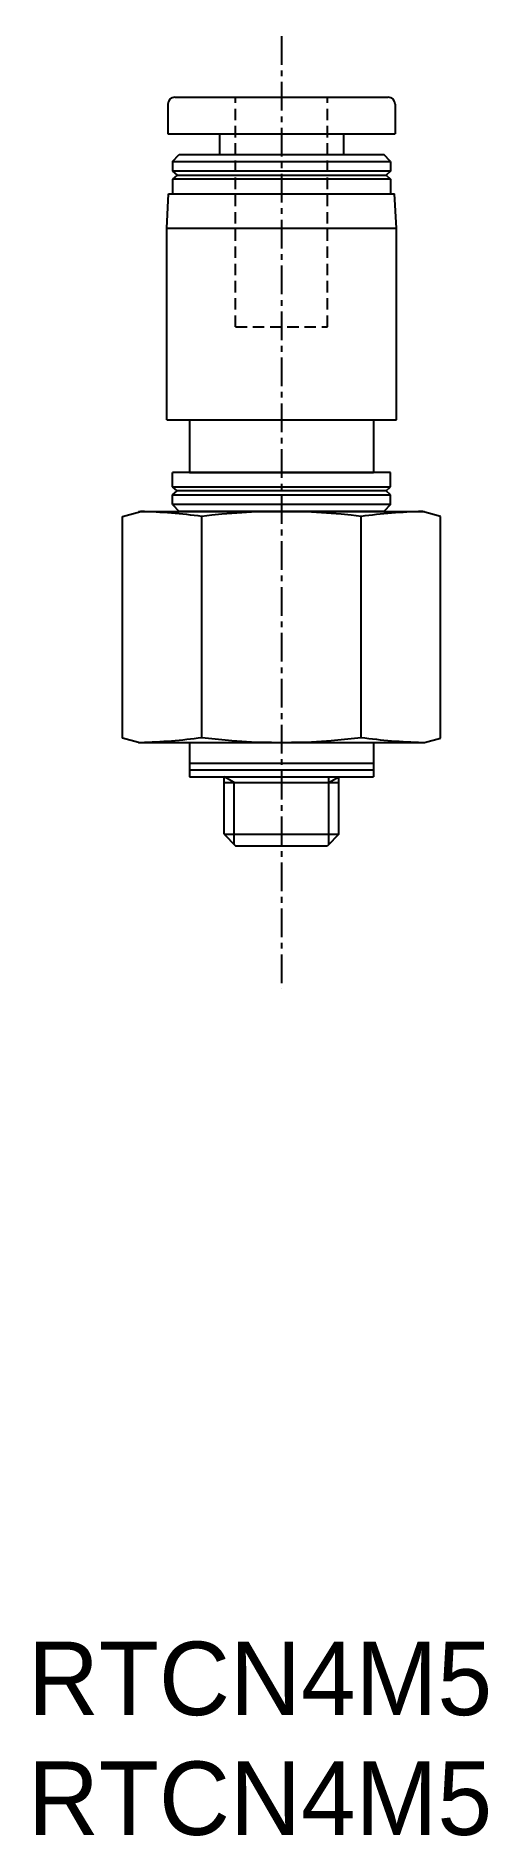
# Model space of a CAD drawing. Extents: x 55.1 to 74.8, y 64.1 to 142.5.
import ezdxf

# ---------------------------------------------------------------- set-up
doc = ezdxf.new("R2010")
doc.units = 0
doc.linetypes.add('CENTER', pattern=[2, 1.25, -0.25, 0.25, -0.25])
doc.linetypes.add('DASHED', pattern=[0.75, 0.5, -0.25])
doc.layers.get('0').update_dxf_attribs({"linetype": 'CONTINUOUS'})
doc.layers.add('CENTER', color=1, linetype='CENTER')

msp = doc.modelspace()

# ---------------------------------------------------------------- linework, layer by layer
at = {"color": 7, "linetype": 'CONTINUOUS'}
for p, q in [((61.146, 139.85), (70.446, 139.85)), ((60.846, 139.55), (60.846, 138.25)), ((70.746, 139.55), (70.746, 138.25)), ((60.846, 138.25), (70.746, 138.25)), ((63.096, 138.25), (63.096, 137.35)), ((68.496, 138.25), (68.496, 137.35)), ((61.046, 137.05), (61.346, 137.35)), ((61.346, 137.35), (70.246, 137.35)), ((70.546, 137.05), (70.246, 137.35)), ((61.046, 137.05), (70.546, 137.05)), ((61.046, 137.05), (61.046, 136.625)), ((70.546, 136.625), (61.046, 136.625)), ((61.046, 136.625), (61.246, 136.45)), ((61.246, 136.45), (61.046, 136.275)), ((61.246, 136.45), (70.346, 136.45)), ((70.546, 136.625), (70.346, 136.45)), ((70.346, 136.45), (70.546, 136.275)), ((70.546, 137.05), (70.546, 136.625)), ((60.796, 134.15), (60.874, 135.65)), ((60.874, 135.65), (70.717, 135.65)), ((70.546, 136.275), (61.046, 136.275)), ((61.046, 136.275), (61.046, 135.65)), ((70.546, 136.275), (70.546, 135.65)), ((70.796, 134.15), (70.717, 135.65)), ((60.796, 125.806), (60.796, 134.15)), ((60.796, 134.15), (70.796, 134.15)), ((70.796, 125.806), (70.796, 134.15)), ((60.796, 125.806), (70.796, 125.806)), ((61.796, 125.806), (61.796, 123.506)), ((69.796, 125.806), (69.796, 123.506)), ((70.546, 123.506), (61.046, 123.506)), ((61.046, 122.881), (61.046, 123.506)), ((61.796, 123.506), (69.796, 123.506)), ((70.546, 122.881), (70.546, 123.506)), ((61.046, 122.881), (70.546, 122.881)), ((61.246, 122.706), (61.046, 122.881)), ((61.046, 122.531), (61.246, 122.706)), ((61.046, 122.531), (70.546, 122.531)), ((61.046, 122.106), (61.046, 122.531)), ((70.346, 122.706), (61.246, 122.706)), ((70.346, 122.706), (70.546, 122.881)), ((70.546, 122.531), (70.346, 122.706)), ((70.546, 122.106), (70.546, 122.531)), ((58.868, 121.592), (59.664, 121.806)), ((58.868, 111.939), (58.868, 121.592)), ((59.564, 121.806), (72.028, 121.806)), ((70.546, 122.106), (61.046, 122.106)), ((61.046, 122.106), (61.346, 121.806)), ((70.246, 121.806), (61.346, 121.806)), ((62.332, 111.963), (62.332, 121.592)), ((69.26, 111.963), (69.26, 121.592)), ((70.546, 122.106), (70.246, 121.806)), ((72.724, 121.592), (71.928, 121.806)), ((72.724, 111.939), (72.724, 121.592)), ((59.574, 111.75), (58.868, 111.939)), ((59.574, 111.75), (72.018, 111.75)), ((61.796, 111.75), (61.796, 110.25)), ((69.796, 111.75), (69.796, 110.25)), ((72.018, 111.75), (72.724, 111.939)), ((61.796, 110.85), (69.796, 110.85)), ((61.796, 110.55), (69.796, 110.55)), ((61.796, 110.25), (69.796, 110.25)), ((63.296, 107.75), (63.296, 110.25)), ((63.296, 110), (68.296, 110)), ((68.296, 107.75), (68.296, 110.25)), ((63.296, 107.75), (63.796, 107.25)), ((63.296, 107.75), (68.296, 107.75)), ((68.296, 107.75), (67.796, 107.25)), ((63.796, 107.25), (67.796, 107.25))]:
    msp.add_line(p, q, dxfattribs=at)
at = {"color": 3, "linetype": 'DASHED'}
for p, q in [((63.796, 129.85), (63.796, 139.85)), ((67.796, 129.85), (67.796, 139.85)), ((63.796, 129.85), (67.796, 129.85))]:
    msp.add_line(p, q, dxfattribs=at)
at = {"color": 3, "linetype": 'CONTINUOUS'}
for p, q in [((63.729, 110), (63.296, 110.25)), ((63.729, 107.317), (63.729, 110)), ((67.863, 107.317), (67.863, 110.25)), ((67.863, 110), (68.296, 110.25))]:
    msp.add_line(p, q, dxfattribs=at)
at = {"color": 7, "linetype": 'CONTINUOUS'}
for centre, radius, start, end in [((61.146, 139.55), 0.3, 90, 180), ((70.446, 139.55), 0.3, 0, 90), ((58.912, 95.613), 26.203, 82.50096, 88.35579), ((65.796, 93.573), 28.232, 82.95206, 97.04794), ((72.68, 95.613), 26.203, 91.64421, 97.49904), ((58.912, 137.942), 26.203, 271.64421, 277.49904), ((65.796, 139.982), 28.232, 262.95206, 277.04794), ((72.68, 137.942), 26.203, 262.50096, 268.35579)]:
    msp.add_arc(centre, radius, start, end, dxfattribs=at)
at = {"layer": 'CENTER', "color": 1, "linetype": 'CENTER'}
msp.add_line((65.796, 142.518), (65.796, 101.015), dxfattribs=at)

# ---------------------------------------------------------------- texts
at = {"color": 7, "linetype": 'CONTINUOUS'}
for p in [(54.757, 69.38), (54.757, 64.162)]:
    msp.add_text('RTCN4M5', height=3.2, dxfattribs=at).set_placement(p)

doc.saveas('drawing.dxf')
